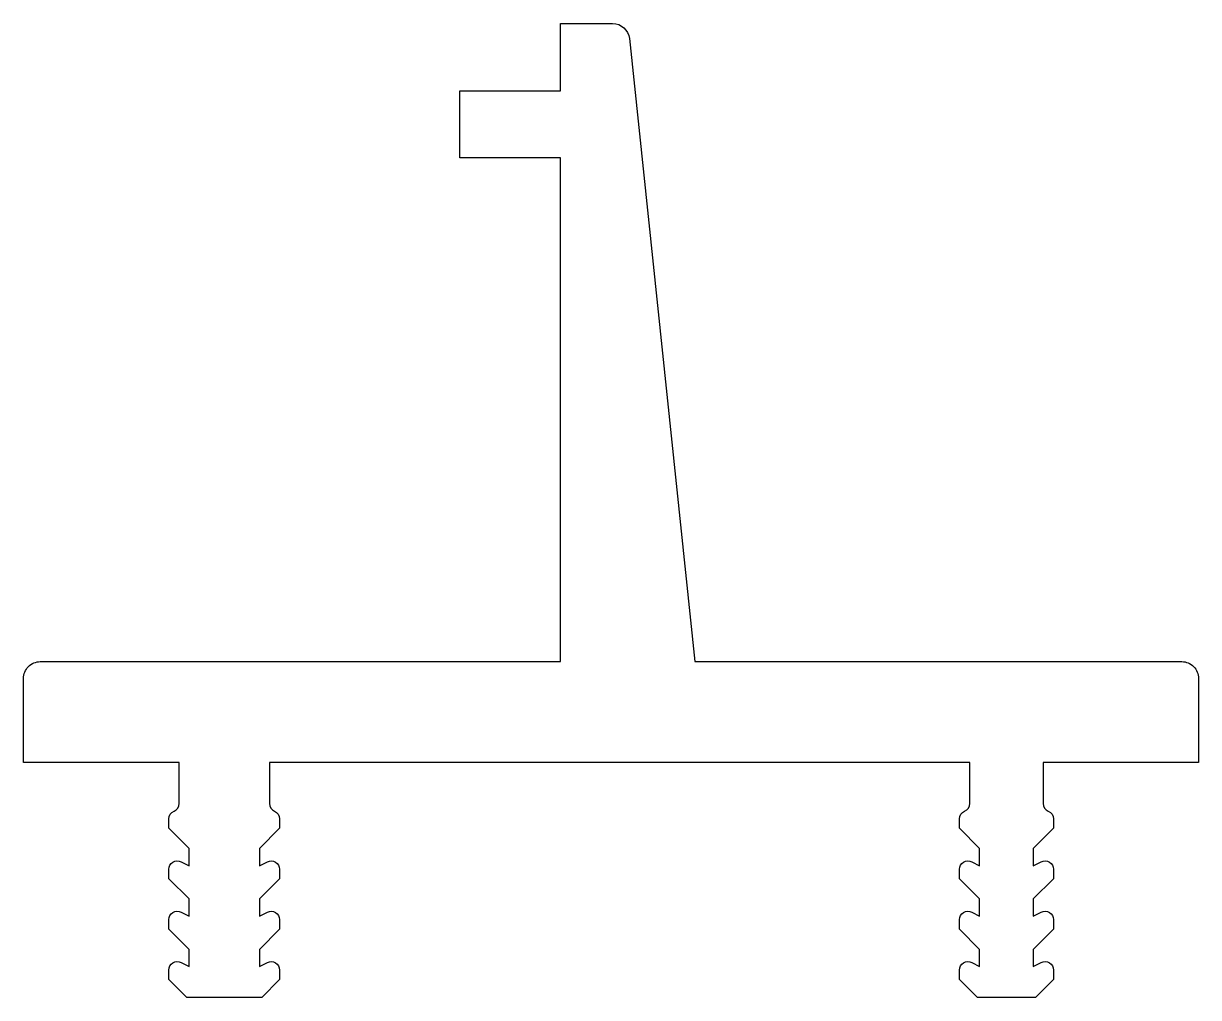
# Model space of a CAD drawing. Extents: x 241.5 to 276.5, y 243.2 to 272.2.
import ezdxf

# ---------------------------------------------------------------- set-up
doc = ezdxf.new("R2010")
doc.units = 0
doc.layers.add('ANA', color=220, linetype='CONTINUOUS')

msp = doc.modelspace()

# ---------------------------------------------------------------- linework, layer by layer
at = {"layer": 'ANA'}
msp.add_lwpolyline([(269.34, 248.524, -0.300721), (269.492, 248.754, 0.300721), (269.644, 248.984), (269.644, 250.206), (248.783, 250.206), (248.783, 248.984, 0.300721), (248.935, 248.754, -0.300721), (249.087, 248.524), (249.087, 248.244), (248.487, 247.639), (248.487, 247.126), (248.724, 247.247, -0.560017), (249.087, 247.024), (249.087, 246.744), (248.487, 246.139), (248.487, 245.626), (248.724, 245.747, -0.560017), (249.087, 245.524), (249.087, 245.244), (248.487, 244.639), (248.487, 244.126), (248.724, 244.247, -0.560017), (249.087, 244.024), (249.087, 243.744), (248.554, 243.206), (246.324, 243.206), (245.79, 243.744), (245.79, 244.024, -0.560017), (246.154, 244.247), (246.39, 244.126), (246.39, 244.639), (245.79, 245.244), (245.79, 245.524, -0.560017), (246.154, 245.747), (246.39, 245.626), (246.39, 246.139), (245.79, 246.744), (245.79, 247.024, -0.560017), (246.154, 247.247), (246.39, 247.126), (246.39, 247.639), (245.79, 248.244), (245.79, 248.524, -0.300721), (245.943, 248.754, 0.300721), (246.095, 248.984), (246.095, 250.206), (241.459, 250.206), (241.459, 252.706, -0.414214), (241.959, 253.206), (257.459, 253.206), (257.459, 268.206), (254.459, 268.206), (254.459, 270.206), (257.459, 270.206), (257.459, 272.206), (259.008, 272.206, -0.383819), (259.506, 271.759), (261.459, 253.206), (275.959, 253.206, -0.414214), (276.459, 252.706), (276.459, 250.206), (271.833, 250.206), (271.833, 248.984, 0.300721), (271.985, 248.754, -0.300721), (272.137, 248.524), (272.137, 248.244), (271.537, 247.639), (271.537, 247.126), (271.774, 247.247, -0.560017), (272.137, 247.024), (272.137, 246.744), (271.537, 246.139), (271.537, 245.626), (271.774, 245.747, -0.560017), (272.137, 245.524), (272.137, 245.244), (271.537, 244.639), (271.537, 244.126), (271.774, 244.247, -0.560017), (272.137, 244.024), (272.137, 243.744), (271.604, 243.206), (269.873, 243.206), (269.34, 243.744), (269.34, 244.024, -0.560017), (269.704, 244.247), (269.94, 244.126), (269.94, 244.639), (269.34, 245.244), (269.34, 245.524, -0.560017), (269.704, 245.747), (269.94, 245.626), (269.94, 246.139), (269.34, 246.744), (269.34, 247.024, -0.560017), (269.704, 247.247), (269.94, 247.126), (269.94, 247.639), (269.34, 248.244)], format="xyb", close=True, dxfattribs=at)

doc.saveas('drawing.dxf')
